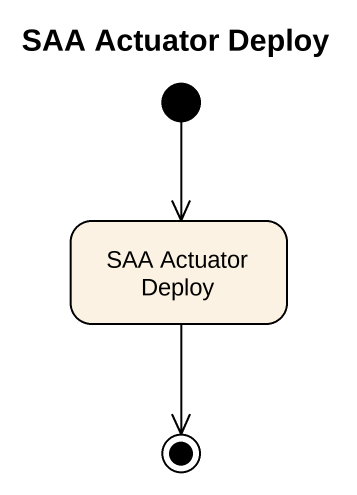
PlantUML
@startuml
title SAA Actuator Deploy
hide empty description
state "SAA Actuator Deploy" as SAA_Actuator_Deploy
[*] --> SAA_Actuator_Deploy
SAA_Actuator_Deploy --> [*]
@enduml
